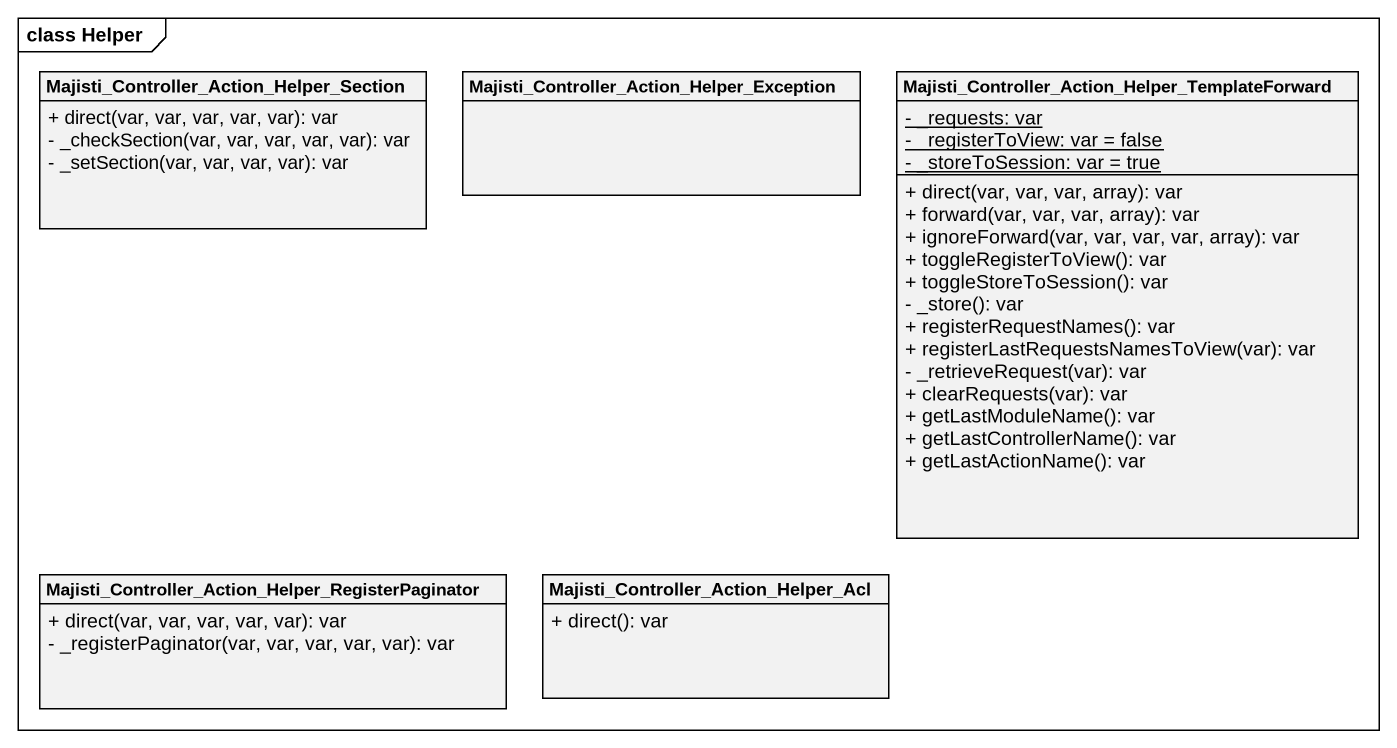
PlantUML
@startuml
mainframe class Helper
hide circle
hide empty members
skinparam classAttributeIconSize 0
class "Majisti_Controller_Action_Helper_Section" as Majisti_Controller_Action {
  + direct(var, var, var, var, var): var
  - _checkSection(var, var, var, var, var): var
  - _setSection(var, var, var, var): var
}
class "Majisti_Controller_Action_Helper_Exception" as Majisti_Controller_Action_2
class "Majisti_Controller_Action_Helper_TemplateForward" as Majisti_Controller_Action_3 {
  {static} - _requests: var
  {static} - _registerToView: var = false
  {static} - _storeToSession: var = true
  + direct(var, var, var, array): var
  + forward(var, var, var, array): var
  + ignoreForward(var, var, var, var, array): var
  + toggleRegisterToView(): var
  + toggleStoreToSession(): var
  - _store(): var
  + registerRequestNames(): var
  + registerLastRequestsNamesToView(var): var
  - _retrieveRequest(var): var
  + clearRequests(var): var
  + getLastModuleName(): var
  + getLastControllerName(): var
  + getLastActionName(): var
}
class "Majisti_Controller_Action_Helper_RegisterPaginator" as Majisti_Controller_Action_4 {
  + direct(var, var, var, var, var): var
  - _registerPaginator(var, var, var, var, var): var
}
class "Majisti_Controller_Action_Helper_Acl" as Majisti_Controller_Action_5 {
  + direct(): var
}
@enduml
